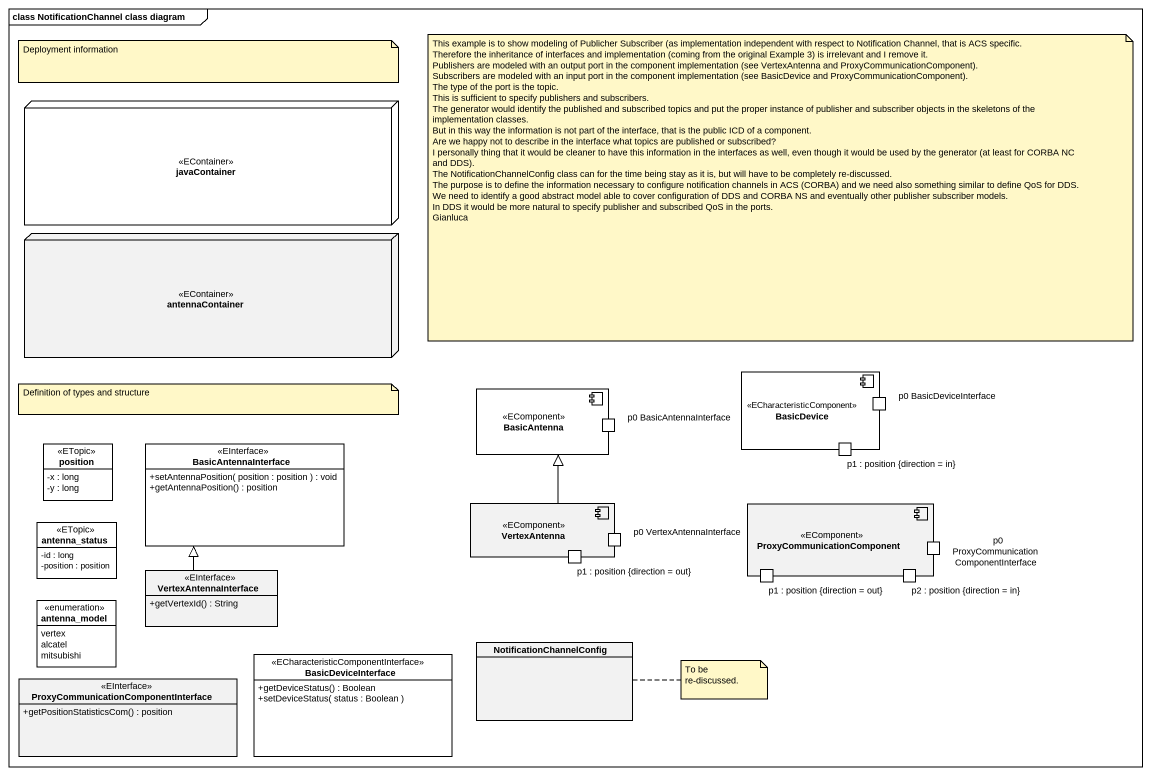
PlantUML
@startuml
mainframe class NotificationChannel class diagram
allowmixing
hide circle
hide empty members
skinparam classAttributeIconSize 0
node javaContainer <<EContainer>> #FFFFFF
node antennaContainer <<EContainer>>
component BasicDevice <<ECharacteristicComponent>> #FFFFFF {
  port "p0 BasicDeviceInterface" as p0_BasicDeviceInterface
  port "p1 : position {direction = in}" as p1_position_direction_in
}
component BasicAntenna <<EComponent>> #FFFFFF {
  port "p0 BasicAntennaInterface" as p0_BasicAntennaInterface
}
class position <<ETopic>> #FFFFFF {
  -x : long
  -y : long
}
interface BasicAntennaInterface <<EInterface>> #FFFFFF {
  +setAntennaPosition( position : position ) : void
  +getAntennaPosition() : position
}
class antenna_status <<ETopic>> #FFFFFF {
  -id : long
  -position : position
}
component VertexAntenna <<EComponent>> {
  port "p1 : position {direction = out}" as p1_position_direction_out
  port "p0 VertexAntennaInterface" as p0_VertexAntennaInterface
}
component ProxyCommunicationComponent <<EComponent>> {
  port "p0 ProxyCommunicationComponentInterface" as p0_ProxyCommunicationCompone
  port "p1 : position {direction = out}" as p1_position_direction_out_2
  port "p2 : position {direction = in}" as p2_position_direction_in
}
enum antenna_model #FFFFFF {
  vertex
  alcatel
  mitsubishi
}
interface VertexAntennaInterface <<EInterface>> {
  +getVertexId() : String
}
class NotificationChannelConfig
interface "ProxyCommunicationComponentInterface" as ProxyCommunicationComponentI <<EInterface>> {
  +getPositionStatisticsCom() : position
}
interface BasicDeviceInterface <<ECharacteristicComponentInterface>> #FFFFFF {
  +getDeviceStatus() : Boolean
  +setDeviceStatus( status : Boolean )
}
VertexAntenna -up-|> BasicAntenna
VertexAntennaInterface -up-|> BasicAntennaInterface
note as N1
  Deployment information
end note
note as N2
  This example is to show modeling of Publicher Subscriber (as implementation independent with respect to Notification Channel, that is ACS specific.
  Therefore the inheritance of interfaces and implementation (coming from the original Example 3) is irrelevant and I remove it.
  Publishers are modeled with an output port in the component implementation (see VertexAntenna and ProxyCommunicationComponent).
  Subscribers are modeled with an input port in the component implementation (see BasicDevice and ProxyCommunicationComponent).
  The type of the port is the topic.
  This is sufficient to specify publishers and subscribers.
  The generator would identify the published and subscribed topics and put the proper instance of publisher and subscriber objects in the skeletons of the implementation classes.
  But in this way the information is not part of the interface, that is the public ICD of a component.
  Are we happy not to describe in the interface what topics are published or subscribed?
  I personally thing that it would be cleaner to have this information in the interfaces as well, even though it would be used by the generator (at least for CORBA NC and DDS).
  The NotificationChannelConfig class can for the time being stay as it is, but will have to be completely re-discussed.
  The purpose is to define the information necessary to configure notification channels in ACS (CORBA) and we need also something similar to define QoS for DDS.
  We need to identify a good abstract model able to cover configuration of DDS and CORBA NS and eventually other publisher subscriber models.
  In DDS it would be more natural to specify publisher and subscribed QoS in the ports.
  Gianluca
end note
note as N3
  Definition of types and structure
end note
note right of NotificationChannelConfig : To be re-discussed.
@enduml
